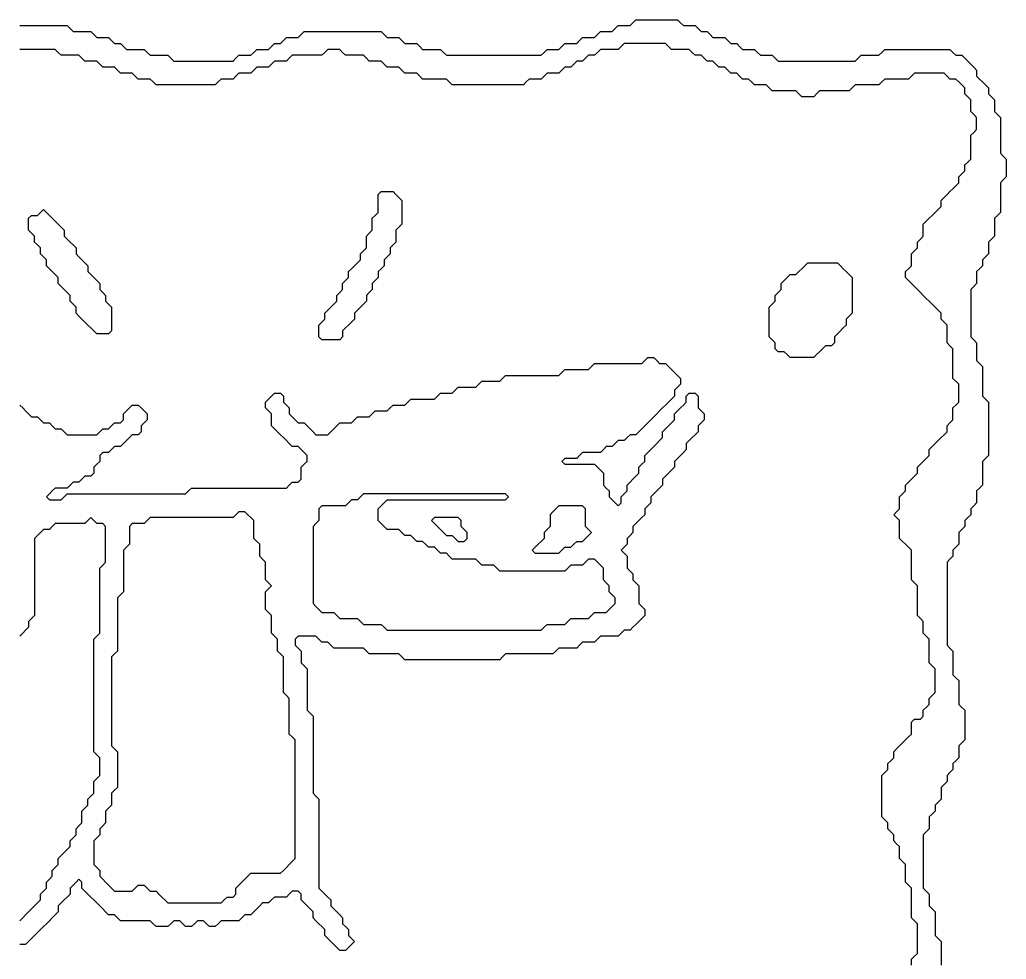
# Model space of a CAD drawing. Extents: x 33 to 125, y 19 to 141.
# Drawn here: x 73.02 to 117.08, y 98.69 to 140.63 of the extents above; entities that cross this region are included whole.
import ezdxf

# ---------------------------------------------------------------- set-up
doc = ezdxf.new("R2010")
doc.units = 0

msp = doc.modelspace()

# ---------------------------------------------------------------- linework, layer by layer
at = {"layer": 'Layer 1', "color": 7}
for points in [[(73.024908, 140.361481), (73.289491, 140.361481), (73.554074, 140.361481), (73.818657, 140.361481), (74.08324, 140.361481), (74.347823, 140.361481), (74.612406, 140.361481), (74.876989, 140.361481), (75.141572, 140.361481), (75.273864, 140.22919), (75.406155, 140.096899), (75.670738, 140.096899), (75.935321, 140.096899), (76.199904, 140.096899), (76.332195, 139.964607), (76.464487, 139.832315), (76.72907, 139.832315), (76.993653, 139.832315), (77.125945, 139.700024), (77.258236, 139.567733), (77.522819, 139.567733), (77.655111, 139.435441), (77.787402, 139.303149), (78.051985, 139.303149), (78.316568, 139.303149), (78.581151, 139.303149), (78.713442, 139.170858), (78.845734, 139.038567), (79.110317, 139.038567), (79.3749, 139.038567), (79.639483, 139.038567), (79.771775, 138.906275), (79.904066, 138.773983), (80.168649, 138.773983), (80.433232, 138.773983), (80.697815, 138.773983), (80.962398, 138.773983), (81.226981, 138.773983), (81.491564, 138.773983), (81.756147, 138.773983), (82.02073, 138.773983), (82.285313, 138.773983), (82.549896, 138.773983), (82.682187, 138.906275), (82.814479, 139.038567), (83.079062, 139.038567), (83.343645, 139.038567), (83.475937, 139.170858), (83.608228, 139.303149), (83.872811, 139.303149), (84.137394, 139.303149), (84.269686, 139.435441), (84.401977, 139.567733), (84.66656, 139.567733), (84.798851, 139.700024), (84.931143, 139.832315), (85.195726, 139.832315), (85.460309, 139.832315), (85.592601, 139.964607), (85.724892, 140.096899), (85.989475, 140.096899), (86.254058, 140.096899), (86.518641, 140.096899), (86.783224, 140.096899), (87.047807, 140.096899), (87.31239, 140.096899), (87.576973, 140.096899), (87.841556, 140.096899), (88.106139, 140.096899), (88.370722, 140.096899), (88.635305, 140.096899), (88.899888, 140.096899), (89.164471, 140.096899), (89.296762, 139.964607), (89.429054, 139.832315), (89.693637, 139.832315), (89.95822, 139.832315), (90.090512, 139.700024), (90.222803, 139.567733), (90.487386, 139.567733), (90.751969, 139.567733), (90.884261, 139.435441), (91.016552, 139.303149), (91.281135, 139.303149), (91.545718, 139.303149), (91.810301, 139.303149), (91.942593, 139.170858), (92.074884, 139.038567), (92.339467, 139.038567), (92.60405, 139.038567), (92.868633, 139.038567), (93.133216, 139.038567), (93.397799, 139.038567), (93.662382, 139.038567), (93.926965, 139.038567), (94.191548, 139.038567), (94.456131, 139.038567), (94.720714, 139.038567), (94.985297, 139.038567), (95.24988, 139.038567), (95.514463, 139.038567), (95.779046, 139.038567), (96.043629, 139.038567), (96.308212, 139.038567), (96.440504, 139.170858), (96.572795, 139.303149), (96.837378, 139.303149), (97.101961, 139.303149), (97.234253, 139.435441), (97.366544, 139.567733), (97.631127, 139.567733), (97.89571, 139.567733), (98.028002, 139.700024), (98.160293, 139.832315), (98.424876, 139.832315), (98.689459, 139.832315), (98.821751, 139.964607), (98.954042, 140.096899), (99.218625, 140.096899), (99.483208, 140.096899), (99.615499, 140.22919), (99.747791, 140.361481), (100.012374, 140.361481), (100.276957, 140.361481), (100.409249, 140.493773), (100.54154, 140.626064), (100.806123, 140.626064), (101.070706, 140.626064), (101.335289, 140.626064), (101.599872, 140.626064), (101.864455, 140.626064), (102.129038, 140.626064), (102.393621, 140.626064), (102.525913, 140.493773), (102.658204, 140.361481), (102.922787, 140.361481), (103.18737, 140.361481), (103.319662, 140.22919), (103.451953, 140.096899), (103.716536, 140.096899), (103.848827, 139.964607), (103.981119, 139.832315), (104.245702, 139.832315), (104.510285, 139.832315), (104.642577, 139.700024), (104.774868, 139.567733), (105.039451, 139.567733), (105.171743, 139.435441), (105.304034, 139.303149), (105.568617, 139.303149), (105.8332, 139.303149), (105.965491, 139.170858), (106.097783, 139.038567), (106.362366, 139.038567), (106.626949, 139.038567), (106.759241, 138.906275), (106.891532, 138.773983), (107.156115, 138.773983), (107.420698, 138.773983), (107.685281, 138.773983), (107.949864, 138.773983), (108.214447, 138.773983), (108.47903, 138.773983), (108.743613, 138.773983), (109.008196, 138.773983), (109.272779, 138.773983), (109.537362, 138.773983), (109.801945, 138.773983), (110.066528, 138.773983), (110.331111, 138.773983), (110.463403, 138.906275), (110.595694, 139.038567), (110.860277, 139.038567), (111.12486, 139.038567), (111.389443, 139.038567), (111.521735, 139.170858), (111.654026, 139.303149), (111.918609, 139.303149), (112.183192, 139.303149), (112.447775, 139.303149), (112.712358, 139.303149), (112.976941, 139.303149), (113.241524, 139.303149), (113.506107, 139.303149), (113.77069, 139.303149), (114.035273, 139.303149), (114.299856, 139.303149), (114.564439, 139.303149), (114.696731, 139.170858), (114.829022, 139.038567), (115.093605, 139.038567), (115.225897, 138.906275), (115.358188, 138.773983), (115.49048, 138.641692), (115.622771, 138.5094), (115.755063, 138.377109), (115.755063, 138.112526), (115.887354, 137.980234), (116.019646, 137.847943), (116.151937, 137.715652), (116.284229, 137.58336), (116.284229, 137.318777), (116.41652, 137.186486), (116.548811, 137.054194), (116.548811, 136.789611), (116.548811, 136.525028), (116.681103, 136.392737), (116.813395, 136.260445), (116.813395, 135.995862), (116.813395, 135.731279), (116.813395, 135.466696), (116.813395, 135.202113), (116.813395, 134.93753), (116.813395, 134.672947), (116.945686, 134.540656), (117.077978, 134.408364), (117.077978, 134.143781), (117.077978, 133.879198), (117.077978, 133.614615), (116.945686, 133.482324), (116.813395, 133.350032), (116.813395, 133.085449), (116.813395, 132.820866), (116.813395, 132.556283), (116.813395, 132.2917), (116.813395, 132.027117), (116.681103, 131.894825), (116.548811, 131.762534), (116.548811, 131.497951), (116.548811, 131.233368), (116.548811, 130.968785), (116.41652, 130.836493), (116.284229, 130.704202), (116.284229, 130.439619), (116.284229, 130.175036), (116.151937, 130.042744), (116.019646, 129.910453), (116.019646, 129.64587), (115.887354, 129.513578), (115.755063, 129.381287), (115.755063, 129.116704), (115.755063, 128.852121), (115.622771, 128.71983), (115.49048, 128.587538), (115.49048, 128.322955), (115.49048, 128.058372), (115.49048, 127.793789), (115.49048, 127.529206), (115.49048, 127.264623), (115.49048, 127.00004), (115.49048, 126.735457), (115.49048, 126.470874), (115.622771, 126.338583), (115.755063, 126.206291), (115.755063, 125.941708), (115.755063, 125.677125), (115.755063, 125.412542), (115.887354, 125.28025), (116.019646, 125.147959), (116.019646, 124.883376), (116.019646, 124.618793), (116.019646, 124.35421), (116.019646, 124.089627), (116.019646, 123.825044), (116.151937, 123.692752), (116.284229, 123.560461), (116.284229, 123.295878), (116.284229, 123.031295), (116.284229, 122.766712), (116.284229, 122.502129), (116.284229, 122.237546), (116.284229, 121.972963), (116.284229, 121.70838), (116.284229, 121.443797), (116.284229, 121.179214), (116.151937, 121.046922), (116.019646, 120.914631), (116.019646, 120.650048), (116.019646, 120.385465), (116.019646, 120.120882), (116.019646, 119.856299), (115.887354, 119.724007), (115.755063, 119.591716), (115.755063, 119.327133), (115.755063, 119.06255), (115.622771, 118.930259), (115.49048, 118.797967), (115.49048, 118.533384), (115.358188, 118.401093), (115.225897, 118.268801), (115.225897, 118.004218), (115.093605, 117.871927), (114.961314, 117.739635), (114.961314, 117.475052), (114.961314, 117.210469), (114.829022, 117.078177), (114.696731, 116.945886), (114.696731, 116.681303), (114.564439, 116.549012), (114.432147, 116.41672), (114.432147, 116.152137), (114.432147, 115.887554), (114.432147, 115.622971), (114.432147, 115.358388), (114.432147, 115.093805), (114.432147, 114.829222), (114.432147, 114.564639), (114.432147, 114.300056), (114.432147, 114.035473), (114.432147, 113.77089), (114.432147, 113.506307), (114.432147, 113.241724), (114.432147, 112.977141), (114.432147, 112.712558), (114.564439, 112.580266), (114.696731, 112.447975), (114.696731, 112.183392), (114.696731, 111.918809), (114.696731, 111.654226), (114.696731, 111.389643), (114.829022, 111.257351), (114.961314, 111.12506), (114.961314, 110.860477), (114.961314, 110.595894), (114.961314, 110.331311), (114.961314, 110.066728), (115.093605, 109.934437), (115.225897, 109.802145), (115.225897, 109.537562), (115.225897, 109.272979), (115.225897, 109.008396), (115.225897, 108.743813), (115.225897, 108.47923), (115.093605, 108.346938), (114.961314, 108.214647), (114.961314, 107.950064), (114.961314, 107.685481), (114.829022, 107.55319), (114.696731, 107.420898), (114.696731, 107.156315), (114.564439, 107.024023), (114.432147, 106.891732), (114.432147, 106.627149), (114.299856, 106.494857), (114.167565, 106.362566), (114.167565, 106.097983), (114.167565, 105.8334), (114.035273, 105.701109), (113.902982, 105.568817), (113.902982, 105.304234), (113.77069, 105.171943), (113.638399, 105.039651), (113.638399, 104.775068), (113.638399, 104.510485), (113.506107, 104.378193), (113.373816, 104.245902), (113.373816, 103.981319), (113.373816, 103.716736), (113.373816, 103.452153), (113.373816, 103.18757), (113.373816, 102.922987), (113.373816, 102.658404), (113.373816, 102.393821), (113.373816, 102.129238), (113.373816, 101.864655), (113.506107, 101.732363), (113.638399, 101.600072), (113.638399, 101.335489), (113.638399, 101.070906), (113.77069, 100.938614), (113.902982, 100.806323), (113.902982, 100.54174), (113.902982, 100.277157), (113.902982, 100.012574), (113.902982, 99.747991), (114.035273, 99.6157), (114.167565, 99.483408), (114.167565, 99.218825), (114.167565, 98.954242), (114.167565, 98.689659), (114.167565, 98.425076)], [(112.84465, 98.425076), (112.84465, 98.689659), (112.976941, 98.82195), (113.109233, 98.954242), (113.109233, 99.218825), (113.109233, 99.483408), (113.109233, 99.747991), (113.109233, 100.012574), (113.109233, 100.277157), (112.976941, 100.409448), (112.84465, 100.54174), (112.84465, 100.806323), (112.84465, 101.070906), (112.84465, 101.335489), (112.84465, 101.600072), (112.84465, 101.864655), (112.712358, 101.996947), (112.580067, 102.129238), (112.580067, 102.393821), (112.580067, 102.658404), (112.580067, 102.922987), (112.447775, 103.055279), (112.315483, 103.18757), (112.315483, 103.452153), (112.315483, 103.716736), (112.183192, 103.849028), (112.050901, 103.981319), (112.050901, 104.245902), (111.918609, 104.378193), (111.786318, 104.510485), (111.786318, 104.775068), (111.654026, 104.907359), (111.521735, 105.039651), (111.521735, 105.304234), (111.521735, 105.568817), (111.521735, 105.8334), (111.521735, 106.097983), (111.521735, 106.362566), (111.521735, 106.627149), (111.521735, 106.891732), (111.654026, 107.024023), (111.786318, 107.156315), (111.786318, 107.420898), (111.918609, 107.55319), (112.050901, 107.685481), (112.050901, 107.950064), (112.183192, 108.082356), (112.315483, 108.214647), (112.447775, 108.346938), (112.580067, 108.47923), (112.712358, 108.611521), (112.84465, 108.743813), (112.84465, 109.008396), (112.84465, 109.272979), (112.976941, 109.405271), (113.241524, 109.405271), (113.373816, 109.537562), (113.373816, 109.802145), (113.506107, 109.934437), (113.638399, 110.066728), (113.638399, 110.331311), (113.77069, 110.463603), (113.902982, 110.595894), (113.902982, 110.860477), (113.902982, 111.12506), (113.902982, 111.389643), (113.902982, 111.654226), (113.77069, 111.786518), (113.638399, 111.918809), (113.638399, 112.183392), (113.638399, 112.447975), (113.638399, 112.712558), (113.638399, 112.977141), (113.506107, 113.109432), (113.373816, 113.241724), (113.373816, 113.506307), (113.373816, 113.77089), (113.241524, 113.903181), (113.109233, 114.035473), (113.109233, 114.300056), (113.109233, 114.564639), (113.109233, 114.829222), (113.109233, 115.093805), (113.109233, 115.358388), (112.976941, 115.490679), (112.84465, 115.622971), (112.84465, 115.887554), (112.84465, 116.152137), (112.84465, 116.41672), (112.84465, 116.681303), (112.84465, 116.945886), (112.712358, 117.078177), (112.580067, 117.210469), (112.447775, 117.34276), (112.315483, 117.475052), (112.315483, 117.739635), (112.315483, 118.004218), (112.315483, 118.268801), (112.183192, 118.401093), (112.050901, 118.533384), (112.183192, 118.665675), (112.315483, 118.797967), (112.315483, 119.06255), (112.315483, 119.327133), (112.447775, 119.459424), (112.580067, 119.591716), (112.580067, 119.856299), (112.712358, 119.988591), (112.84465, 120.120882), (112.976941, 120.253174), (113.109233, 120.385465), (113.109233, 120.650048), (113.241524, 120.78234), (113.373816, 120.914631), (113.506107, 121.046922), (113.638399, 121.179214), (113.638399, 121.443797), (113.77069, 121.576088), (113.902982, 121.70838), (114.035273, 121.840671), (114.167565, 121.972963), (114.299856, 122.105255), (114.432147, 122.237546), (114.432147, 122.502129), (114.564439, 122.634421), (114.696731, 122.766712), (114.696731, 123.031295), (114.696731, 123.295878), (114.829022, 123.428169), (114.961314, 123.560461), (114.961314, 123.825044), (114.961314, 124.089627), (114.961314, 124.35421), (114.829022, 124.486502), (114.696731, 124.618793), (114.696731, 124.883376), (114.696731, 125.147959), (114.696731, 125.412542), (114.696731, 125.677125), (114.696731, 125.941708), (114.564439, 126.073999), (114.432147, 126.206291), (114.432147, 126.470874), (114.432147, 126.735457), (114.432147, 127.00004), (114.299856, 127.132331), (114.167565, 127.264623), (114.167565, 127.529206), (114.035273, 127.661497), (113.902982, 127.793789), (113.77069, 127.92608), (113.638399, 128.058372), (113.506107, 128.190663), (113.373816, 128.322955), (113.241524, 128.455246), (113.109233, 128.587538), (112.976941, 128.71983), (112.84465, 128.852121), (112.712358, 128.984412), (112.580067, 129.116704), (112.580067, 129.381287), (112.712358, 129.513578), (112.84465, 129.64587), (112.84465, 129.910453), (112.84465, 130.175036), (112.976941, 130.307327), (113.109233, 130.439619), (113.109233, 130.704202), (113.241524, 130.836493), (113.373816, 130.968785), (113.373816, 131.233368), (113.373816, 131.497951), (113.506107, 131.630243), (113.638399, 131.762534), (113.77069, 131.894825), (113.902982, 132.027117), (114.035273, 132.159408), (114.167565, 132.2917), (114.167565, 132.556283), (114.299856, 132.688574), (114.432147, 132.820866), (114.564439, 132.953158), (114.696731, 133.085449), (114.829022, 133.21774), (114.961314, 133.350032), (114.961314, 133.614615), (115.093605, 133.746906), (115.225897, 133.879198), (115.225897, 134.143781), (115.358188, 134.276072), (115.49048, 134.408364), (115.49048, 134.672947), (115.49048, 134.93753), (115.49048, 135.202113), (115.49048, 135.466696), (115.622771, 135.598987), (115.755063, 135.731279), (115.755063, 135.995862), (115.755063, 136.260445), (115.622771, 136.392737), (115.49048, 136.525028), (115.49048, 136.789611), (115.49048, 137.054194), (115.358188, 137.186486), (115.225897, 137.318777), (115.225897, 137.58336), (115.093605, 137.715652), (114.961314, 137.847943), (114.829022, 137.980234), (114.564439, 137.980234), (114.432147, 138.112526), (114.299856, 138.244818), (114.035273, 138.244818), (113.77069, 138.244818), (113.506107, 138.244818), (113.241524, 138.244818), (112.976941, 138.244818), (112.84465, 138.112526), (112.712358, 137.980234), (112.447775, 137.980234), (112.183192, 137.980234), (111.918609, 137.980234), (111.654026, 137.980234), (111.521735, 137.847943), (111.389443, 137.715652), (111.12486, 137.715652), (110.860277, 137.715652), (110.595694, 137.715652), (110.331111, 137.715652), (110.198819, 137.58336), (110.066528, 137.451068), (109.801945, 137.451068), (109.537362, 137.451068), (109.272779, 137.451068), (109.008196, 137.451068), (108.743613, 137.451068), (108.611322, 137.318777), (108.47903, 137.186486), (108.214447, 137.186486), (107.949864, 137.186486), (107.817573, 137.318777), (107.685281, 137.451068), (107.420698, 137.451068), (107.156115, 137.451068), (106.891532, 137.451068), (106.626949, 137.451068), (106.494658, 137.58336), (106.362366, 137.715652), (106.097783, 137.715652), (105.8332, 137.715652), (105.700909, 137.847943), (105.568617, 137.980234), (105.304034, 137.980234), (105.171743, 138.112526), (105.039451, 138.244818), (104.774868, 138.244818), (104.642577, 138.377109), (104.510285, 138.5094), (104.245702, 138.5094), (104.113411, 138.641692), (103.981119, 138.773983), (103.716536, 138.773983), (103.584245, 138.906275), (103.451953, 139.038567), (103.18737, 139.038567), (103.055079, 139.170858), (102.922787, 139.303149), (102.658204, 139.303149), (102.393621, 139.303149), (102.129038, 139.303149), (101.996747, 139.435441), (101.864455, 139.567733), (101.599872, 139.567733), (101.335289, 139.567733), (101.070706, 139.567733), (100.806123, 139.567733), (100.54154, 139.567733), (100.276957, 139.567733), (100.012374, 139.567733), (99.880083, 139.435441), (99.747791, 139.303149), (99.483208, 139.303149), (99.218625, 139.303149), (98.954042, 139.303149), (98.821751, 139.170858), (98.689459, 139.038567), (98.424876, 139.038567), (98.292585, 138.906275), (98.160293, 138.773983), (97.89571, 138.773983), (97.763419, 138.641692), (97.631127, 138.5094), (97.366544, 138.5094), (97.234253, 138.377109), (97.101961, 138.244818), (96.837378, 138.244818), (96.572795, 138.244818), (96.440504, 138.112526), (96.308212, 137.980234), (96.043629, 137.980234), (95.779046, 137.980234), (95.646755, 137.847943), (95.514463, 137.715652), (95.24988, 137.715652), (94.985297, 137.715652), (94.720714, 137.715652), (94.456131, 137.715652), (94.191548, 137.715652), (93.926965, 137.715652), (93.662382, 137.715652), (93.397799, 137.715652), (93.133216, 137.715652), (92.868633, 137.715652), (92.60405, 137.715652), (92.339467, 137.715652), (92.207176, 137.847943), (92.074884, 137.980234), (91.810301, 137.980234), (91.545718, 137.980234), (91.281135, 137.980234), (91.016552, 137.980234), (90.884261, 138.112526), (90.751969, 138.244818), (90.487386, 138.244818), (90.222803, 138.244818), (90.090512, 138.377109), (89.95822, 138.5094), (89.693637, 138.5094), (89.429054, 138.5094), (89.296762, 138.641692), (89.164471, 138.773983), (88.899888, 138.773983), (88.635305, 138.773983), (88.503014, 138.906275), (88.370722, 139.038567), (88.106139, 139.038567), (87.841556, 139.038567), (87.576973, 139.038567), (87.444682, 139.170858), (87.31239, 139.303149), (87.047807, 139.303149), (86.783224, 139.303149), (86.650933, 139.170858), (86.518641, 139.038567), (86.254058, 139.038567), (85.989475, 139.038567), (85.724892, 139.038567), (85.460309, 139.038567), (85.195726, 139.038567), (85.063434, 138.906275), (84.931143, 138.773983), (84.66656, 138.773983), (84.401977, 138.773983), (84.269686, 138.641692), (84.137394, 138.5094), (83.872811, 138.5094), (83.608228, 138.5094), (83.475937, 138.377109), (83.343645, 138.244818), (83.079062, 138.244818), (82.814479, 138.244818), (82.682187, 138.112526), (82.549896, 137.980234), (82.285313, 137.980234), (82.02073, 137.980234), (81.888439, 137.847943), (81.756147, 137.715652), (81.491564, 137.715652), (81.226981, 137.715652), (80.962398, 137.715652), (80.697815, 137.715652), (80.433232, 137.715652), (80.168649, 137.715652), (79.904066, 137.715652), (79.639483, 137.715652), (79.3749, 137.715652), (79.110317, 137.715652), (78.978026, 137.847943), (78.845734, 137.980234), (78.581151, 137.980234), (78.316568, 137.980234), (78.184277, 138.112526), (78.051985, 138.244818), (77.787402, 138.244818), (77.522819, 138.244818), (77.390528, 138.377109), (77.258236, 138.5094), (76.993653, 138.5094), (76.72907, 138.5094), (76.596778, 138.641692), (76.464487, 138.773983), (76.199904, 138.773983), (75.935321, 138.773983), (75.80303, 138.906275), (75.670738, 139.038567), (75.406155, 139.038567), (75.141572, 139.038567), (74.876989, 139.038567), (74.744698, 139.170858), (74.612406, 139.303149), (74.347823, 139.303149), (74.08324, 139.303149), (73.818657, 139.303149), (73.554074, 139.303149), (73.289491, 139.303149), (73.024908, 139.303149)], [(73.024908, 123.428169), (73.1572, 123.295878), (73.289491, 123.163587), (73.421783, 123.031295), (73.554074, 122.899003), (73.818657, 122.899003), (73.950949, 122.766712), (74.08324, 122.634421), (74.347823, 122.634421), (74.480114, 122.502129), (74.612406, 122.369837), (74.876989, 122.369837), (75.009281, 122.237546), (75.141572, 122.105255), (75.406155, 122.105255), (75.670738, 122.105255), (75.935321, 122.105255), (76.199904, 122.105255), (76.464487, 122.105255), (76.596778, 122.237546), (76.72907, 122.369837), (76.993653, 122.369837), (77.125945, 122.502129), (77.258236, 122.634421), (77.522819, 122.634421), (77.655111, 122.766712), (77.655111, 123.031295), (77.787402, 123.163587), (77.919694, 123.295878), (78.051985, 123.428169), (78.316568, 123.428169), (78.448859, 123.295878), (78.581151, 123.163587), (78.713442, 123.031295), (78.713442, 122.766712), (78.581151, 122.634421), (78.448859, 122.502129), (78.448859, 122.237546), (78.316568, 122.105255), (78.051985, 122.105255), (77.919694, 121.972963), (77.787402, 121.840671), (77.655111, 121.70838), (77.522819, 121.576088), (77.258236, 121.576088), (77.125945, 121.443797), (76.993653, 121.311505), (76.72907, 121.311505), (76.596778, 121.179214), (76.596778, 120.914631), (76.464487, 120.78234), (76.332195, 120.650048), (76.332195, 120.385465), (76.199904, 120.253174), (75.935321, 120.253174), (75.80303, 120.120882), (75.670738, 119.988591), (75.406155, 119.988591), (75.273864, 119.856299), (75.141572, 119.724007), (74.876989, 119.724007), (74.612406, 119.724007), (74.480114, 119.591716), (74.347823, 119.459424), (74.215531, 119.327133), (74.347823, 119.194841), (74.612406, 119.194841), (74.876989, 119.194841), (75.009281, 119.327133), (75.141572, 119.459424), (75.406155, 119.459424), (75.670738, 119.459424), (75.935321, 119.459424), (76.199904, 119.459424), (76.464487, 119.459424), (76.72907, 119.459424), (76.993653, 119.459424), (77.258236, 119.459424), (77.522819, 119.459424), (77.787402, 119.459424), (78.051985, 119.459424), (78.316568, 119.459424), (78.581151, 119.459424), (78.845734, 119.459424), (79.110317, 119.459424), (79.3749, 119.459424), (79.639483, 119.459424), (79.904066, 119.459424), (80.168649, 119.459424), (80.433232, 119.459424), (80.565523, 119.591716), (80.697815, 119.724007), (80.962398, 119.724007), (81.226981, 119.724007), (81.491564, 119.724007), (81.756147, 119.724007), (82.02073, 119.724007), (82.285313, 119.724007), (82.549896, 119.724007), (82.814479, 119.724007), (83.079062, 119.724007), (83.343645, 119.724007), (83.608228, 119.724007), (83.872811, 119.724007), (84.137394, 119.724007), (84.401977, 119.724007), (84.66656, 119.724007), (84.931143, 119.724007), (85.063434, 119.856299), (85.195726, 119.988591), (85.460309, 119.988591), (85.592601, 120.120882), (85.592601, 120.385465), (85.592601, 120.650048), (85.724892, 120.78234), (85.857184, 120.914631), (85.857184, 121.179214), (85.724892, 121.311505), (85.592601, 121.443797), (85.460309, 121.576088), (85.195726, 121.576088), (85.063434, 121.70838), (84.931143, 121.840671), (84.798851, 121.972963), (84.66656, 122.105255), (84.534269, 122.237546), (84.401977, 122.369837), (84.269686, 122.502129), (84.269686, 122.766712), (84.269686, 123.031295), (84.137394, 123.163587), (84.005103, 123.295878), (84.005103, 123.560461), (84.137394, 123.692752), (84.269686, 123.825044), (84.401977, 123.957335), (84.66656, 123.957335), (84.798851, 123.825044), (84.798851, 123.560461), (84.931143, 123.428169), (85.063434, 123.295878), (85.063434, 123.031295), (85.195726, 122.899003), (85.328018, 122.766712), (85.460309, 122.634421), (85.724892, 122.634421), (85.857184, 122.502129), (85.989475, 122.369837), (86.121767, 122.237546), (86.254058, 122.105255), (86.518641, 122.105255), (86.783224, 122.105255), (86.915515, 122.237546), (87.047807, 122.369837), (87.180098, 122.502129), (87.31239, 122.634421), (87.576973, 122.634421), (87.841556, 122.634421), (87.973848, 122.766712), (88.106139, 122.899003), (88.370722, 122.899003), (88.635305, 122.899003), (88.767597, 123.031295), (88.899888, 123.163587), (89.164471, 123.163587), (89.429054, 123.163587), (89.561346, 123.295878), (89.693637, 123.428169), (89.95822, 123.428169), (90.222803, 123.428169), (90.355095, 123.560461), (90.487386, 123.692752), (90.751969, 123.692752), (91.016552, 123.692752), (91.281135, 123.692752), (91.545718, 123.692752), (91.67801, 123.825044), (91.810301, 123.957335), (92.074884, 123.957335), (92.339467, 123.957335), (92.471759, 124.089627), (92.60405, 124.221919), (92.868633, 124.221919), (93.133216, 124.221919), (93.397799, 124.221919), (93.530091, 124.35421), (93.662382, 124.486502), (93.926965, 124.486502), (94.191548, 124.486502), (94.456131, 124.486502), (94.588423, 124.618793), (94.720714, 124.751084), (94.985297, 124.751084), (95.24988, 124.751084), (95.514463, 124.751084), (95.779046, 124.751084), (96.043629, 124.751084), (96.308212, 124.751084), (96.572795, 124.751084), (96.837378, 124.751084), (97.101961, 124.751084), (97.234253, 124.883376), (97.366544, 125.015668), (97.631127, 125.015668), (97.89571, 125.015668), (98.160293, 125.015668), (98.424876, 125.015668), (98.557168, 125.147959), (98.689459, 125.28025), (98.954042, 125.28025), (99.218625, 125.28025), (99.483208, 125.28025), (99.747791, 125.28025), (100.012374, 125.28025), (100.276957, 125.28025), (100.54154, 125.28025), (100.806123, 125.28025), (100.938415, 125.412542), (101.070706, 125.544833), (101.335289, 125.544833), (101.467581, 125.412542), (101.599872, 125.28025), (101.864455, 125.28025), (101.996747, 125.147959), (102.129038, 125.015668), (102.26133, 124.883376), (102.393621, 124.751084), (102.525913, 124.618793), (102.525913, 124.35421), (102.393621, 124.221919), (102.26133, 124.089627), (102.26133, 123.825044), (102.129038, 123.692752), (101.996747, 123.560461), (101.864455, 123.428169), (101.732163, 123.295878), (101.599872, 123.163587), (101.467581, 123.031295), (101.335289, 122.899003), (101.202998, 122.766712), (101.070706, 122.634421), (100.938415, 122.502129), (100.806123, 122.369837), (100.673832, 122.237546), (100.54154, 122.105255), (100.276957, 122.105255), (100.144666, 121.972963), (100.012374, 121.840671), (99.747791, 121.840671), (99.615499, 121.70838), (99.483208, 121.576088), (99.218625, 121.576088), (99.086334, 121.443797), (98.954042, 121.311505), (98.689459, 121.311505), (98.424876, 121.311505), (98.160293, 121.311505), (98.028002, 121.179214), (97.89571, 121.046922), (97.631127, 121.046922), (97.366544, 121.046922), (97.234253, 120.914631), (97.366544, 120.78234), (97.631127, 120.78234), (97.89571, 120.78234), (98.160293, 120.78234), (98.424876, 120.78234), (98.689459, 120.78234), (98.821751, 120.650048), (98.954042, 120.517756), (99.086334, 120.385465), (99.086334, 120.120882), (99.086334, 119.856299), (99.218625, 119.724007), (99.350917, 119.591716), (99.350917, 119.327133), (99.483208, 119.194841), (99.615499, 119.06255), (99.747791, 118.930259), (99.880083, 119.06255), (99.880083, 119.327133), (100.012374, 119.459424), (100.144666, 119.591716), (100.144666, 119.856299), (100.276957, 119.988591), (100.409249, 120.120882), (100.54154, 120.253174), (100.673832, 120.385465), (100.673832, 120.650048), (100.806123, 120.78234), (100.938415, 120.914631), (100.938415, 121.179214), (101.070706, 121.311505), (101.202998, 121.443797), (101.335289, 121.576088), (101.467581, 121.70838), (101.599872, 121.840671), (101.732163, 121.972963), (101.732163, 122.237546), (101.864455, 122.369837), (101.996747, 122.502129), (102.129038, 122.634421), (102.26133, 122.766712), (102.26133, 123.031295), (102.393621, 123.163587), (102.525913, 123.295878), (102.658204, 123.428169), (102.790496, 123.560461), (102.790496, 123.825044), (102.922787, 123.957335), (103.18737, 123.957335), (103.319662, 123.825044), (103.319662, 123.560461), (103.319662, 123.295878), (103.451953, 123.163587), (103.584245, 123.031295), (103.584245, 122.766712), (103.451953, 122.634421), (103.319662, 122.502129), (103.319662, 122.237546), (103.18737, 122.105255), (103.055079, 121.972963), (102.922787, 121.840671), (102.790496, 121.70838), (102.790496, 121.443797), (102.658204, 121.311505), (102.525913, 121.179214), (102.393621, 121.046922), (102.26133, 120.914631), (102.26133, 120.650048), (102.129038, 120.517756), (101.996747, 120.385465), (101.864455, 120.253174), (101.732163, 120.120882), (101.732163, 119.856299), (101.599872, 119.724007), (101.467581, 119.591716), (101.335289, 119.459424), (101.202998, 119.327133), (101.202998, 119.06255), (101.070706, 118.930259), (100.938415, 118.797967), (100.938415, 118.533384), (100.806123, 118.401093), (100.673832, 118.268801), (100.54154, 118.136509), (100.409249, 118.004218), (100.409249, 117.739635), (100.276957, 117.607343), (100.144666, 117.475052), (100.144666, 117.210469), (100.012374, 117.078177), (99.880083, 116.945886), (100.012374, 116.813594), (100.144666, 116.681303), (100.144666, 116.41672), (100.144666, 116.152137), (100.276957, 116.019846), (100.409249, 115.887554), (100.409249, 115.622971), (100.54154, 115.490679), (100.673832, 115.358388), (100.673832, 115.093805), (100.673832, 114.829222), (100.673832, 114.564639), (100.806123, 114.432347), (100.938415, 114.300056), (100.938415, 114.035473), (100.806123, 113.903181), (100.673832, 113.77089), (100.54154, 113.638599), (100.409249, 113.506307), (100.276957, 113.374015), (100.012374, 113.374015), (99.880083, 113.241724), (99.747791, 113.109432), (99.483208, 113.109432), (99.218625, 113.109432), (98.954042, 113.109432), (98.821751, 112.977141), (98.689459, 112.844849), (98.424876, 112.844849), (98.160293, 112.844849), (98.028002, 112.712558), (97.89571, 112.580266), (97.631127, 112.580266), (97.366544, 112.580266), (97.101961, 112.580266), (96.96967, 112.447975), (96.837378, 112.315684), (96.572795, 112.315684), (96.308212, 112.315684), (96.043629, 112.315684), (95.779046, 112.315684), (95.514463, 112.315684), (95.24988, 112.315684), (94.985297, 112.315684), (94.720714, 112.315684), (94.588423, 112.183392), (94.456131, 112.0511), (94.191548, 112.0511), (93.926965, 112.0511), (93.662382, 112.0511), (93.397799, 112.0511), (93.133216, 112.0511), (92.868633, 112.0511), (92.60405, 112.0511), (92.339467, 112.0511), (92.074884, 112.0511), (91.810301, 112.0511), (91.545718, 112.0511), (91.281135, 112.0511), (91.016552, 112.0511), (90.751969, 112.0511), (90.487386, 112.0511), (90.222803, 112.0511), (90.090512, 112.183392), (89.95822, 112.315684), (89.693637, 112.315684), (89.429054, 112.315684), (89.164471, 112.315684), (88.899888, 112.315684), (88.635305, 112.315684), (88.503014, 112.447975), (88.370722, 112.580266), (88.106139, 112.580266), (87.841556, 112.580266), (87.576973, 112.580266), (87.31239, 112.580266), (87.047807, 112.580266), (86.915515, 112.712558), (86.783224, 112.844849), (86.518641, 112.844849), (86.38635, 112.977141), (86.254058, 113.109432), (85.989475, 113.109432), (85.724892, 113.109432), (85.460309, 113.109432), (85.328018, 112.977141), (85.328018, 112.712558), (85.460309, 112.580266), (85.592601, 112.447975), (85.592601, 112.183392), (85.592601, 111.918809), (85.724892, 111.786518), (85.857184, 111.654226), (85.857184, 111.389643), (85.857184, 111.12506), (85.857184, 110.860477), (85.857184, 110.595894), (85.857184, 110.331311), (85.857184, 110.066728), (85.857184, 109.802145), (85.989475, 109.669853), (86.121767, 109.537562), (86.121767, 109.272979), (86.121767, 109.008396), (86.121767, 108.743813), (86.121767, 108.47923), (86.121767, 108.214647), (86.121767, 107.950064), (86.121767, 107.685481), (86.121767, 107.420898), (86.121767, 107.156315), (86.121767, 106.891732), (86.121767, 106.627149), (86.121767, 106.362566), (86.121767, 106.097983), (86.254058, 105.965691), (86.38635, 105.8334), (86.38635, 105.568817), (86.38635, 105.304234), (86.38635, 105.039651), (86.38635, 104.775068), (86.38635, 104.510485), (86.38635, 104.245902), (86.38635, 103.981319), (86.38635, 103.716736), (86.38635, 103.452153), (86.38635, 103.18757), (86.38635, 102.922987), (86.38635, 102.658404), (86.38635, 102.393821), (86.38635, 102.129238), (86.38635, 101.864655), (86.518641, 101.732363), (86.650933, 101.600072), (86.783224, 101.467781), (86.915515, 101.335489), (86.915515, 101.070906), (87.047807, 100.938614), (87.180098, 100.806323), (87.31239, 100.674031), (87.444682, 100.54174), (87.444682, 100.277157), (87.576973, 100.144865), (87.709265, 100.012574), (87.709265, 99.747991), (87.841556, 99.6157), (87.973848, 99.483408), (87.841556, 99.351116), (87.709265, 99.218825), (87.576973, 99.086534), (87.576973, 99.086534), (87.576973, 99.086534), (87.31239, 99.086534), (87.180098, 99.218825), (87.047807, 99.351116), (86.915515, 99.483408), (86.783224, 99.6157), (86.650933, 99.747991), (86.650933, 100.012574), (86.518641, 100.144865), (86.38635, 100.277157), (86.254058, 100.409448), (86.121767, 100.54174), (86.121767, 100.806323), (85.989475, 100.938614), (85.857184, 101.070906), (85.724892, 101.203197), (85.592601, 101.335489), (85.592601, 101.600072), (85.460309, 101.732363), (85.195726, 101.732363), (85.063434, 101.600072), (84.931143, 101.467781), (84.66656, 101.467781), (84.401977, 101.467781), (84.269686, 101.335489), (84.137394, 101.203197), (83.872811, 101.203197), (83.74052, 101.070906), (83.608228, 100.938614), (83.475937, 100.806323), (83.343645, 100.674031), (83.079062, 100.674031), (82.94677, 100.54174), (82.814479, 100.409448), (82.549896, 100.409448), (82.285313, 100.409448), (82.02073, 100.409448), (81.888439, 100.277157), (81.756147, 100.144865), (81.491564, 100.144865), (81.359273, 100.277157), (81.226981, 100.409448), (80.962398, 100.409448), (80.830106, 100.277157), (80.697815, 100.144865), (80.433232, 100.144865), (80.300941, 100.277157), (80.168649, 100.409448), (79.904066, 100.409448), (79.771775, 100.277157), (79.639483, 100.144865), (79.3749, 100.144865), (79.110317, 100.144865), (78.978026, 100.277157), (78.845734, 100.409448), (78.581151, 100.409448), (78.316568, 100.409448), (78.051985, 100.409448), (77.787402, 100.409448), (77.522819, 100.409448), (77.390528, 100.54174), (77.258236, 100.674031), (76.993653, 100.674031), (76.861362, 100.806323), (76.72907, 100.938614), (76.596778, 101.070906), (76.464487, 101.203197), (76.332195, 101.335489), (76.199904, 101.467781), (76.067613, 101.600072), (75.935321, 101.732363), (75.80303, 101.864655), (75.80303, 102.129238), (75.670738, 102.261529), (75.538447, 102.129238), (75.406155, 101.996947), (75.273864, 101.864655), (75.273864, 101.600072), (75.141572, 101.467781), (75.009281, 101.335489), (74.876989, 101.203197), (74.744698, 101.070906), (74.744698, 100.806323), (74.612406, 100.674031), (74.480114, 100.54174), (74.347823, 100.409448), (74.215531, 100.277157), (74.08324, 100.144865), (73.950949, 100.012574), (73.818657, 99.880282), (73.686366, 99.747991), (73.554074, 99.6157), (73.421783, 99.483408), (73.289491, 99.351116), (73.024908, 99.351116)], [(73.024908, 100.409448), (73.1572, 100.54174), (73.289491, 100.674031), (73.421783, 100.806323), (73.554074, 100.938614), (73.686366, 101.070906), (73.818657, 101.203197), (73.950949, 101.335489), (73.950949, 101.600072), (74.08324, 101.732363), (74.215531, 101.864655), (74.215531, 102.129238), (74.347823, 102.261529), (74.480114, 102.393821), (74.480114, 102.658404), (74.612406, 102.790695), (74.744698, 102.922987), (74.744698, 103.18757), (74.876989, 103.319862), (75.009281, 103.452153), (75.141572, 103.584444), (75.273864, 103.716736), (75.273864, 103.981319), (75.406155, 104.11361), (75.538447, 104.245902), (75.538447, 104.510485), (75.670738, 104.642776), (75.80303, 104.775068), (75.80303, 105.039651), (75.80303, 105.304234), (75.935321, 105.436525), (76.067613, 105.568817), (76.067613, 105.8334), (76.199904, 105.965691), (76.332195, 106.097983), (76.332195, 106.362566), (76.332195, 106.627149), (76.464487, 106.75944), (76.596778, 106.891732), (76.596778, 107.156315), (76.596778, 107.420898), (76.596778, 107.685481), (76.464487, 107.817772), (76.332195, 107.950064), (76.332195, 108.214647), (76.332195, 108.47923), (76.332195, 108.743813), (76.332195, 109.008396), (76.332195, 109.272979), (76.332195, 109.537562), (76.332195, 109.802145), (76.332195, 110.066728), (76.332195, 110.331311), (76.332195, 110.595894), (76.332195, 110.860477), (76.332195, 111.12506), (76.332195, 111.389643), (76.332195, 111.654226), (76.332195, 111.918809), (76.332195, 112.183392), (76.332195, 112.447975), (76.332195, 112.712558), (76.332195, 112.977141), (76.464487, 113.109432), (76.596778, 113.241724), (76.596778, 113.506307), (76.596778, 113.77089), (76.596778, 114.035473), (76.596778, 114.300056), (76.596778, 114.564639), (76.596778, 114.829222), (76.596778, 115.093805), (76.596778, 115.358388), (76.596778, 115.622971), (76.596778, 115.887554), (76.596778, 116.152137), (76.72907, 116.284428), (76.861362, 116.41672), (76.861362, 116.681303), (76.861362, 116.945886), (76.861362, 117.210469), (76.861362, 117.475052), (76.861362, 117.739635), (76.861362, 118.004218), (76.72907, 118.136509), (76.464487, 118.136509), (76.332195, 118.268801), (76.199904, 118.401093), (76.067613, 118.268801), (75.935321, 118.136509), (75.670738, 118.136509), (75.406155, 118.136509), (75.141572, 118.136509), (74.876989, 118.136509), (74.612406, 118.136509), (74.480114, 118.004218), (74.347823, 117.871927), (74.08324, 117.871927), (73.950949, 117.739635), (73.818657, 117.607343), (73.686366, 117.475052), (73.686366, 117.210469), (73.686366, 116.945886), (73.686366, 116.681303), (73.686366, 116.41672), (73.686366, 116.152137), (73.686366, 115.887554), (73.686366, 115.622971), (73.686366, 115.358388), (73.686366, 115.093805), (73.686366, 114.829222), (73.686366, 114.564639), (73.686366, 114.300056), (73.686366, 114.035473), (73.554074, 113.903181), (73.421783, 113.77089), (73.421783, 113.506307), (73.289491, 113.374015), (73.1572, 113.241724), (73.024908, 113.109432)]]:
    msp.add_lwpolyline(points, dxfattribs=at)
for points in [[(87.31239, 126.338583), (87.047807, 126.338583), (86.783224, 126.338583), (86.518641, 126.338583), (86.38635, 126.470874), (86.38635, 126.735457), (86.38635, 127.00004), (86.518641, 127.132331), (86.650933, 127.264623), (86.650933, 127.529206), (86.783224, 127.661497), (86.915515, 127.793789), (87.047807, 127.92608), (87.180098, 128.058372), (87.180098, 128.322955), (87.31239, 128.455246), (87.444682, 128.587538), (87.444682, 128.852121), (87.576973, 128.984412), (87.709265, 129.116704), (87.709265, 129.381287), (87.841556, 129.513578), (87.973848, 129.64587), (88.106139, 129.778162), (88.238431, 129.910453), (88.238431, 130.175036), (88.370722, 130.307327), (88.503014, 130.439619), (88.503014, 130.704202), (88.503014, 130.968785), (88.635305, 131.101077), (88.767597, 131.233368), (88.767597, 131.497951), (88.767597, 131.762534), (88.899888, 131.894825), (89.032179, 132.027117), (89.032179, 132.2917), (89.032179, 132.556283), (89.032179, 132.820866), (89.164471, 132.953158), (89.429054, 132.953158), (89.693637, 132.953158), (89.825929, 132.820866), (89.95822, 132.688574), (90.090512, 132.556283), (90.090512, 132.2917), (90.090512, 132.027117), (90.090512, 131.762534), (90.090512, 131.497951), (89.95822, 131.365659), (89.825929, 131.233368), (89.825929, 130.968785), (89.825929, 130.704202), (89.693637, 130.571911), (89.561346, 130.439619), (89.561346, 130.175036), (89.429054, 130.042744), (89.296762, 129.910453), (89.296762, 129.64587), (89.164471, 129.513578), (89.032179, 129.381287), (89.032179, 129.116704), (88.899888, 128.984412), (88.767597, 128.852121), (88.767597, 128.587538), (88.635305, 128.455246), (88.503014, 128.322955), (88.503014, 128.058372), (88.370722, 127.92608), (88.238431, 127.793789), (88.106139, 127.661497), (87.973848, 127.529206), (87.973848, 127.264623), (87.841556, 127.132331), (87.709265, 127.00004), (87.576973, 126.867749), (87.444682, 126.735457), (87.444682, 126.470874), (87.31239, 126.338583), (87.31239, 126.338583)], [(76.993653, 126.603165), (76.72907, 126.603165), (76.464487, 126.603165), (76.332195, 126.735457), (76.199904, 126.867749), (76.067613, 127.00004), (75.935321, 127.132331), (75.80303, 127.264623), (75.670738, 127.396914), (75.538447, 127.529206), (75.538447, 127.793789), (75.406155, 127.92608), (75.273864, 128.058372), (75.273864, 128.322955), (75.141572, 128.455246), (75.009281, 128.587538), (74.876989, 128.71983), (74.744698, 128.852121), (74.744698, 129.116704), (74.612406, 129.248996), (74.480114, 129.381287), (74.347823, 129.513578), (74.215531, 129.64587), (74.215531, 129.910453), (74.08324, 130.042744), (73.950949, 130.175036), (73.950949, 130.439619), (73.818657, 130.571911), (73.686366, 130.704202), (73.686366, 130.968785), (73.554074, 131.101077), (73.421783, 131.233368), (73.421783, 131.497951), (73.421783, 131.762534), (73.554074, 131.894825), (73.818657, 131.894825), (73.950949, 132.027117), (74.08324, 132.159408), (74.215531, 132.027117), (74.347823, 131.894825), (74.480114, 131.762534), (74.612406, 131.630243), (74.744698, 131.497951), (74.876989, 131.365659), (75.009281, 131.233368), (75.009281, 130.968785), (75.141572, 130.836493), (75.273864, 130.704202), (75.406155, 130.571911), (75.538447, 130.439619), (75.538447, 130.175036), (75.670738, 130.042744), (75.80303, 129.910453), (75.935321, 129.778162), (76.067613, 129.64587), (76.067613, 129.381287), (76.199904, 129.248996), (76.332195, 129.116704), (76.464487, 128.984412), (76.596778, 128.852121), (76.596778, 128.587538), (76.72907, 128.455246), (76.861362, 128.322955), (76.861362, 128.058372), (76.993653, 127.92608), (77.125945, 127.793789), (77.125945, 127.529206), (77.125945, 127.264623), (77.125945, 127.00004), (77.125945, 126.735457), (76.993653, 126.603165), (76.993653, 126.603165)], [(108.47903, 125.544833), (108.214447, 125.544833), (107.949864, 125.544833), (107.685281, 125.544833), (107.420698, 125.544833), (107.288407, 125.677125), (107.156115, 125.809416), (106.891532, 125.809416), (106.759241, 125.941708), (106.759241, 126.206291), (106.626949, 126.338583), (106.494658, 126.470874), (106.494658, 126.735457), (106.494658, 127.00004), (106.494658, 127.264623), (106.494658, 127.529206), (106.494658, 127.793789), (106.626949, 127.92608), (106.759241, 128.058372), (106.759241, 128.322955), (106.891532, 128.455246), (107.023824, 128.587538), (107.023824, 128.852121), (107.156115, 128.984412), (107.288407, 129.116704), (107.420698, 129.248996), (107.685281, 129.248996), (107.817573, 129.381287), (107.949864, 129.513578), (108.082155, 129.64587), (108.214447, 129.778162), (108.47903, 129.778162), (108.743613, 129.778162), (109.008196, 129.778162), (109.272779, 129.778162), (109.537362, 129.778162), (109.669654, 129.64587), (109.801945, 129.513578), (109.934237, 129.381287), (110.066528, 129.248996), (110.198819, 129.116704), (110.198819, 128.852121), (110.198819, 128.587538), (110.198819, 128.322955), (110.198819, 128.058372), (110.198819, 127.793789), (110.198819, 127.529206), (110.066528, 127.396914), (109.934237, 127.264623), (109.934237, 127.00004), (109.801945, 126.867749), (109.669654, 126.735457), (109.537362, 126.603165), (109.405071, 126.470874), (109.405071, 126.206291), (109.272779, 126.073999), (109.008196, 126.073999), (108.875905, 125.941708), (108.743613, 125.809416), (108.611322, 125.677125), (108.47903, 125.544833), (108.47903, 125.544833)], [(96.440504, 113.506307), (96.572795, 113.638599), (96.837378, 113.638599), (97.101961, 113.638599), (97.366544, 113.638599), (97.498835, 113.77089), (97.631127, 113.903181), (97.89571, 113.903181), (98.160293, 113.903181), (98.424876, 113.903181), (98.557168, 114.035473), (98.689459, 114.167765), (98.954042, 114.167765), (99.218625, 114.167765), (99.350917, 114.300056), (99.483208, 114.432347), (99.615499, 114.564639), (99.615499, 114.829222), (99.483208, 114.961513), (99.350917, 115.093805), (99.350917, 115.358388), (99.218625, 115.490679), (99.086334, 115.622971), (99.086334, 115.887554), (99.086334, 116.152137), (98.954042, 116.284428), (98.821751, 116.41672), (98.689459, 116.549012), (98.424876, 116.549012), (98.292585, 116.41672), (98.160293, 116.284428), (97.89571, 116.284428), (97.631127, 116.284428), (97.498835, 116.152137), (97.366544, 116.019846), (97.101961, 116.019846), (96.837378, 116.019846), (96.572795, 116.019846), (96.308212, 116.019846), (96.043629, 116.019846), (95.779046, 116.019846), (95.514463, 116.019846), (95.24988, 116.019846), (94.985297, 116.019846), (94.720714, 116.019846), (94.456131, 116.019846), (94.32384, 116.152137), (94.191548, 116.284428), (93.926965, 116.284428), (93.662382, 116.284428), (93.530091, 116.41672), (93.397799, 116.549012), (93.133216, 116.549012), (92.868633, 116.549012), (92.60405, 116.549012), (92.339467, 116.549012), (92.207176, 116.681303), (92.074884, 116.813594), (91.810301, 116.813594), (91.67801, 116.945886), (91.545718, 117.078177), (91.281135, 117.078177), (91.148843, 117.210469), (91.016552, 117.34276), (90.751969, 117.34276), (90.619678, 117.475052), (90.487386, 117.607343), (90.222803, 117.607343), (90.090512, 117.739635), (89.95822, 117.871927), (89.693637, 117.871927), (89.429054, 117.871927), (89.296762, 118.004218), (89.164471, 118.136509), (89.032179, 118.268801), (89.032179, 118.533384), (89.032179, 118.797967), (89.164471, 118.930259), (89.296762, 119.06255), (89.429054, 119.194841), (89.693637, 119.194841), (89.95822, 119.194841), (90.222803, 119.194841), (90.487386, 119.194841), (90.751969, 119.194841), (91.016552, 119.194841), (91.281135, 119.194841), (91.545718, 119.194841), (91.810301, 119.194841), (92.074884, 119.194841), (92.339467, 119.194841), (92.60405, 119.194841), (92.868633, 119.194841), (93.133216, 119.194841), (93.397799, 119.194841), (93.662382, 119.194841), (93.926965, 119.194841), (94.191548, 119.194841), (94.456131, 119.194841), (94.720714, 119.194841), (94.853006, 119.327133), (94.720714, 119.459424), (94.456131, 119.459424), (94.191548, 119.459424), (93.926965, 119.459424), (93.662382, 119.459424), (93.397799, 119.459424), (93.133216, 119.459424), (92.868633, 119.459424), (92.60405, 119.459424), (92.339467, 119.459424), (92.074884, 119.459424), (91.810301, 119.459424), (91.545718, 119.459424), (91.281135, 119.459424), (91.016552, 119.459424), (90.751969, 119.459424), (90.487386, 119.459424), (90.222803, 119.459424), (89.95822, 119.459424), (89.693637, 119.459424), (89.429054, 119.459424), (89.164471, 119.459424), (88.899888, 119.459424), (88.635305, 119.459424), (88.370722, 119.459424), (88.238431, 119.327133), (88.106139, 119.194841), (87.841556, 119.194841), (87.709265, 119.06255), (87.576973, 118.930259), (87.31239, 118.930259), (87.047807, 118.930259), (86.783224, 118.930259), (86.518641, 118.930259), (86.38635, 118.797967), (86.38635, 118.533384), (86.38635, 118.268801), (86.254058, 118.136509), (86.121767, 118.004218), (86.121767, 117.739635), (86.121767, 117.475052), (86.121767, 117.210469), (86.121767, 116.945886), (86.121767, 116.681303), (86.121767, 116.41672), (86.121767, 116.152137), (86.121767, 115.887554), (86.121767, 115.622971), (86.121767, 115.358388), (86.121767, 115.093805), (86.121767, 114.829222), (86.121767, 114.564639), (86.254058, 114.432347), (86.38635, 114.300056), (86.518641, 114.167765), (86.783224, 114.167765), (87.047807, 114.167765), (87.180098, 114.035473), (87.31239, 113.903181), (87.576973, 113.903181), (87.841556, 113.903181), (88.106139, 113.903181), (88.238431, 113.77089), (88.370722, 113.638599), (88.635305, 113.638599), (88.899888, 113.638599), (89.164471, 113.638599), (89.296762, 113.506307), (89.429054, 113.374015), (89.693637, 113.374015), (89.95822, 113.374015), (90.222803, 113.374015), (90.487386, 113.374015), (90.751969, 113.374015), (91.016552, 113.374015), (91.281135, 113.374015), (91.545718, 113.374015), (91.810301, 113.374015), (92.074884, 113.374015), (92.339467, 113.374015), (92.60405, 113.374015), (92.868633, 113.374015), (93.133216, 113.374015), (93.397799, 113.374015), (93.662382, 113.374015), (93.926965, 113.374015), (94.191548, 113.374015), (94.456131, 113.374015), (94.720714, 113.374015), (94.985297, 113.374015), (95.24988, 113.374015), (95.514463, 113.374015), (95.779046, 113.374015), (96.043629, 113.374015), (96.308212, 113.374015), (96.440504, 113.506307), (96.440504, 113.506307)], [(82.153022, 101.335489), (82.285313, 101.467781), (82.549896, 101.467781), (82.682187, 101.600072), (82.682187, 101.864655), (82.814479, 101.996947), (82.94677, 102.129238), (83.079062, 102.261529), (83.211354, 102.393821), (83.343645, 102.526112), (83.608228, 102.526112), (83.872811, 102.526112), (84.137394, 102.526112), (84.401977, 102.526112), (84.66656, 102.526112), (84.798851, 102.658404), (84.931143, 102.790695), (85.063434, 102.922987), (85.195726, 103.055279), (85.328018, 103.18757), (85.328018, 103.452153), (85.328018, 103.716736), (85.328018, 103.981319), (85.328018, 104.245902), (85.328018, 104.510485), (85.328018, 104.775068), (85.328018, 105.039651), (85.328018, 105.304234), (85.328018, 105.568817), (85.328018, 105.8334), (85.328018, 106.097983), (85.328018, 106.362566), (85.328018, 106.627149), (85.328018, 106.891732), (85.328018, 107.156315), (85.328018, 107.420898), (85.328018, 107.685481), (85.328018, 107.950064), (85.328018, 108.214647), (85.328018, 108.47923), (85.195726, 108.611521), (85.063434, 108.743813), (85.063434, 109.008396), (85.063434, 109.272979), (85.063434, 109.537562), (85.063434, 109.802145), (85.063434, 110.066728), (85.063434, 110.331311), (84.931143, 110.463603), (84.798851, 110.595894), (84.798851, 110.860477), (84.798851, 111.12506), (84.798851, 111.389643), (84.798851, 111.654226), (84.798851, 111.918809), (84.798851, 112.183392), (84.66656, 112.315684), (84.534269, 112.447975), (84.534269, 112.712558), (84.534269, 112.977141), (84.401977, 113.109432), (84.269686, 113.241724), (84.269686, 113.506307), (84.269686, 113.77089), (84.269686, 114.035473), (84.137394, 114.167765), (84.005103, 114.300056), (84.005103, 114.564639), (84.005103, 114.829222), (84.005103, 115.093805), (84.137394, 115.226096), (84.269686, 115.358388), (84.137394, 115.490679), (84.005103, 115.622971), (84.005103, 115.887554), (84.005103, 116.152137), (84.005103, 116.41672), (83.872811, 116.549012), (83.74052, 116.681303), (83.74052, 116.945886), (83.74052, 117.210469), (83.608228, 117.34276), (83.475937, 117.475052), (83.475937, 117.739635), (83.475937, 118.004218), (83.475937, 118.268801), (83.343645, 118.401093), (83.211354, 118.533384), (83.079062, 118.665675), (82.814479, 118.665675), (82.682187, 118.533384), (82.549896, 118.401093), (82.285313, 118.401093), (82.02073, 118.401093), (81.756147, 118.401093), (81.491564, 118.401093), (81.226981, 118.401093), (80.962398, 118.401093), (80.697815, 118.401093), (80.433232, 118.401093), (80.168649, 118.401093), (79.904066, 118.401093), (79.639483, 118.401093), (79.3749, 118.401093), (79.110317, 118.401093), (78.845734, 118.401093), (78.713442, 118.268801), (78.581151, 118.136509), (78.316568, 118.136509), (78.051985, 118.136509), (77.919694, 118.004218), (77.919694, 117.739635), (77.919694, 117.475052), (77.919694, 117.210469), (77.787402, 117.078177), (77.655111, 116.945886), (77.655111, 116.681303), (77.655111, 116.41672), (77.655111, 116.152137), (77.655111, 115.887554), (77.655111, 115.622971), (77.655111, 115.358388), (77.655111, 115.093805), (77.522819, 114.961513), (77.390528, 114.829222), (77.390528, 114.564639), (77.390528, 114.300056), (77.390528, 114.035473), (77.390528, 113.77089), (77.390528, 113.506307), (77.390528, 113.241724), (77.390528, 112.977141), (77.390528, 112.712558), (77.390528, 112.447975), (77.258236, 112.315684), (77.125945, 112.183392), (77.125945, 111.918809), (77.125945, 111.654226), (77.125945, 111.389643), (77.125945, 111.12506), (77.125945, 110.860477), (77.125945, 110.595894), (77.125945, 110.331311), (77.125945, 110.066728), (77.125945, 109.802145), (77.125945, 109.537562), (77.125945, 109.272979), (77.125945, 109.008396), (77.125945, 108.743813), (77.125945, 108.47923), (77.125945, 108.214647), (77.258236, 108.082356), (77.390528, 107.950064), (77.390528, 107.685481), (77.390528, 107.420898), (77.390528, 107.156315), (77.390528, 106.891732), (77.390528, 106.627149), (77.390528, 106.362566), (77.258236, 106.230275), (77.125945, 106.097983), (77.125945, 105.8334), (77.125945, 105.568817), (76.993653, 105.436525), (76.861362, 105.304234), (76.861362, 105.039651), (76.861362, 104.775068), (76.72907, 104.642776), (76.596778, 104.510485), (76.596778, 104.245902), (76.464487, 104.11361), (76.332195, 103.981319), (76.332195, 103.716736), (76.332195, 103.452153), (76.332195, 103.18757), (76.332195, 102.922987), (76.464487, 102.790695), (76.596778, 102.658404), (76.596778, 102.393821), (76.72907, 102.261529), (76.861362, 102.129238), (76.993653, 101.996947), (77.125945, 101.864655), (77.258236, 101.732363), (77.522819, 101.732363), (77.787402, 101.732363), (78.051985, 101.732363), (78.184277, 101.864655), (78.316568, 101.996947), (78.581151, 101.996947), (78.713442, 101.864655), (78.845734, 101.732363), (79.110317, 101.732363), (79.242609, 101.600072), (79.3749, 101.467781), (79.507192, 101.335489), (79.639483, 101.203197), (79.904066, 101.203197), (80.168649, 101.203197), (80.433232, 101.203197), (80.697815, 101.203197), (80.962398, 101.203197), (81.226981, 101.203197), (81.491564, 101.203197), (81.756147, 101.203197), (82.02073, 101.203197), (82.153022, 101.335489), (82.153022, 101.335489)], [(97.234253, 116.945886), (97.366544, 117.078177), (97.631127, 117.078177), (97.763419, 117.210469), (97.89571, 117.34276), (98.160293, 117.34276), (98.292585, 117.475052), (98.424876, 117.607343), (98.557168, 117.739635), (98.424876, 117.871927), (98.292585, 118.004218), (98.292585, 118.268801), (98.292585, 118.533384), (98.292585, 118.797967), (98.160293, 118.930259), (97.89571, 118.930259), (97.631127, 118.930259), (97.366544, 118.930259), (97.101961, 118.930259), (96.96967, 118.797967), (96.837378, 118.665675), (96.705087, 118.533384), (96.705087, 118.268801), (96.705087, 118.004218), (96.572795, 117.871927), (96.440504, 117.739635), (96.440504, 117.475052), (96.308212, 117.34276), (96.175921, 117.210469), (96.043629, 117.078177), (95.911338, 116.945886), (96.043629, 116.813594), (96.308212, 116.813594), (96.572795, 116.813594), (96.837378, 116.813594), (97.101961, 116.813594), (97.234253, 116.945886), (97.234253, 116.945886)], [(93.000925, 117.475052), (93.000925, 117.739635), (92.868633, 117.871927), (92.736342, 118.004218), (92.736342, 118.268801), (92.60405, 118.401093), (92.339467, 118.401093), (92.074884, 118.401093), (91.810301, 118.401093), (91.545718, 118.401093), (91.413426, 118.268801), (91.545718, 118.136509), (91.67801, 118.004218), (91.810301, 117.871927), (91.942593, 117.739635), (92.074884, 117.607343), (92.339467, 117.607343), (92.471759, 117.475052), (92.60405, 117.34276), (92.868633, 117.34276), (93.000925, 117.475052), (93.000925, 117.475052)]]:
    msp.add_lwpolyline(points, close=True, dxfattribs=at)

doc.saveas('drawing.dxf')
